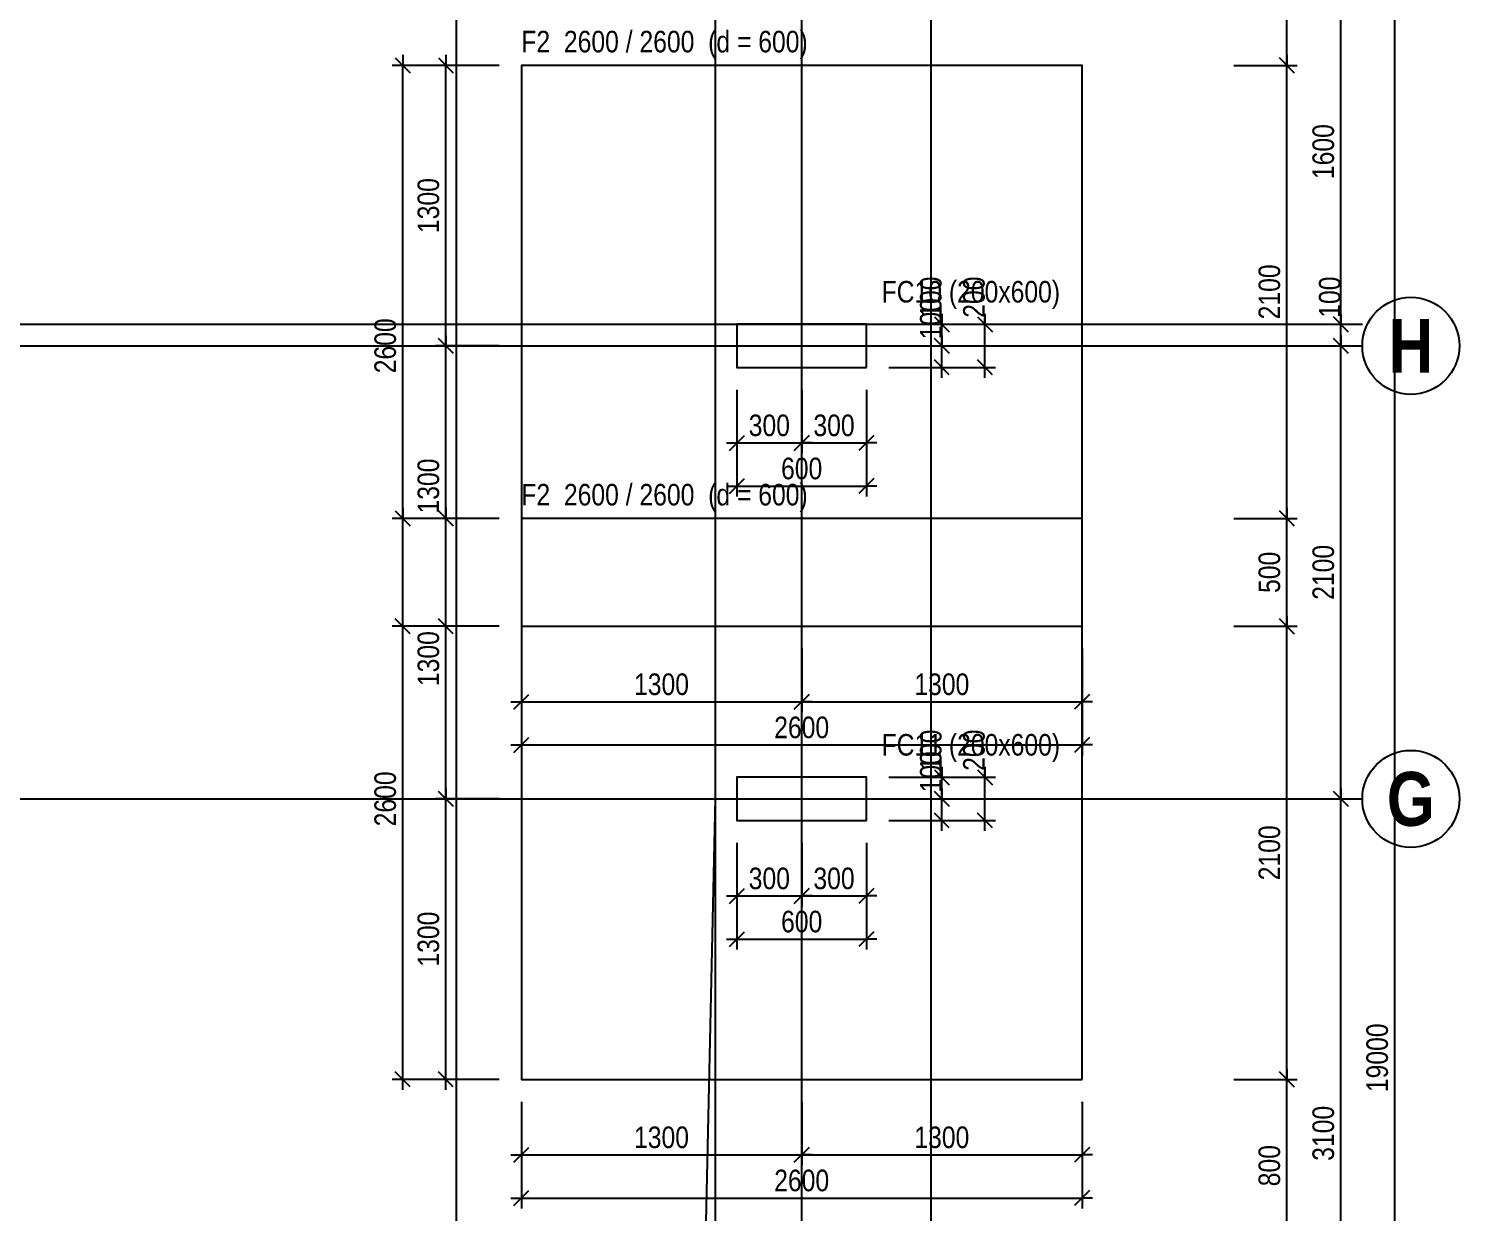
# Model space of a CAD drawing. Extents: x 0 to 206258, y -403073 to 0.
# Drawn here: x 26699 to 33334, y -25409 to -19922 of the extents above; entities that cross this region are included whole.
import ezdxf
from ezdxf.enums import TextEntityAlignment as Align
from ezdxf.lldxf.tags import DXFTag

# ---------------------------------------------------------------- set-up
doc = ezdxf.new("R2010")
doc.units = 0
doc.header["$LTSCALE"] = 1000
for name, color, linetype in [('Axis Circle(Dir 1)', 150, 'Continuous'), ('Axis Label(Dir 1)', 7, 'Continuous'), ('Axis Line(Dir 1)', 8, 'CENTER2'), ('Axis Line(Dir 2)', 150, 'CENTER2'), ('Column Line', 7, 'Continuous'), ('Dimension Line', 5, 'Continuous'), ('Footing Line', 6, 'Continuous')]:
    doc.layers.add(name, color=color, linetype=linetype)
for name, color, linetype, true_color in [('Column Label', 159, 'Continuous', 0x35424f), ('Footing Label', 94, 'Continuous', 0x008100), ('Ghost Axis Line', 254, 'Continuous', 0xbebebe)]:
    doc.layers.add(name, color=color, linetype=linetype, true_color=true_color)
doc.styles.add('Axis Label(Dir 1)', font='ARIALNB.TTF', dxfattribs={"height": 250})
doc.styles.add('Column Label', font='ARIALN.TTF', dxfattribs={"height": 100})
doc.styles.add('Dimension Text', font='ARIALN.TTF', dxfattribs={"height": 100})
doc.styles.add('Footing Label', font='ARIALN.TTF', dxfattribs={"height": 100})
tags = doc.linetypes.add('CENTER2', pattern=[1.125, 0.75, -0.125, 0.125, -0.125]).pattern_tags.tags
tags[10:11] = [DXFTag(74, 4), DXFTag(75, 0), DXFTag(340, '0'), DXFTag(46, 0.0), DXFTag(50, 0.0), DXFTag(44, 0.0), DXFTag(45, 0.0)]
tags[8:9] = [DXFTag(74, 4), DXFTag(75, 0), DXFTag(340, '0'), DXFTag(46, 0.0), DXFTag(50, 0.0), DXFTag(44, 0.0), DXFTag(45, 0.0)]
tags[6:7] = [DXFTag(74, 4), DXFTag(75, 0), DXFTag(340, '0'), DXFTag(46, 0.0), DXFTag(50, 0.0), DXFTag(44, 0.0), DXFTag(45, 0.0)]
tags[4:5] = [DXFTag(74, 4), DXFTag(75, 0), DXFTag(340, '0'), DXFTag(46, 0.0), DXFTag(50, 0.0), DXFTag(44, 0.0), DXFTag(45, 0.0)]
doc.dimstyles.get("Standard").update_dxf_attribs({"dimtxt": 100, "dimasz": 30, "dimexe": 48.3, "dimexo": 103.5, "dimgap": 30, "dimtad": 1, "dimtoh": 1, "dimdec": 1, "dimdsep": 46, "dimtxsty": 'Dimension Text', "dimblk": 'PCDIM_TICK', "dimcen": 0.09, "dimclrd": 5, "dimclre": 5, "dimclrt": 5, "dimadec": 1, "dimazin": 0, "dimtp": 1, "dimtm": 1, "dimtfac": 1, "dimtdec": 4, "dimtofl": 0, "dimtmove": 0, "dimatfit": 3, "dimfxl": 1, "dimtolj": 1, "dimtzin": 0, "dimarcsym": 0})

# ---------------------------------------------------------------- blocks, each defined once
blk = doc.blocks.new('PCDIM_TICK')
at = {"layer": 'Dimension Line', "color": 0, "transparency": 33554687}
for p, q in [((1.15, 1.15), (-1.15, -1.15)), ((1.61, 0), (0, 0))]:
    blk.add_line(p, q, dxfattribs=at)
blk = doc.blocks.new('*U44')
at = {"layer": 'Dimension Line', "color": 5, "true_color": 0x0000ff, "transparency": 16777216}
for p, q in [((29984.3, -21595.7), (29984.3, -21890.5)), ((30284.3, -21595.7), (30284.3, -21890.5)), ((29984.3, -21842.2), (30284.3, -21842.2))]:
    blk.add_line(p, q, dxfattribs=at)
at = {"layer": 'Dimension Line', "color": 5, "true_color": 0x0000ff, "transparency": 16777216, "xscale": 30, "yscale": 30, "rotation": 180.0000000000004}
blk.add_blockref('PCDIM_TICK', (29984.3, -21842.2), dxfattribs=at)
at = {"layer": 'Dimension Line', "color": 5, "true_color": 0x0000ff, "transparency": 16777216, "xscale": 30, "yscale": 30}
blk.add_blockref('PCDIM_TICK', (30284.3, -21842.2), dxfattribs=at)
at = {"layer": 'Dimension Line', "color": 5, "true_color": 0x0000ff, "transparency": 16777216, "insert": (30134.3, -21812.2), "char_height": 100, "width": 181.501, "attachment_point": 8, "style": 'Dimension Text'}
blk.add_mtext('300', dxfattribs=at)
blk = doc.blocks.new('*U45')
at = {"layer": 'Dimension Line', "color": 5, "true_color": 0x0000ff, "transparency": 16777216}
for p, q in [((30284.3, -21595.7), (30284.3, -21890.5)), ((30584.3, -21595.7), (30584.3, -21890.5)), ((30284.3, -21842.2), (30584.3, -21842.2))]:
    blk.add_line(p, q, dxfattribs=at)
at = {"layer": 'Dimension Line', "color": 5, "true_color": 0x0000ff, "transparency": 16777216, "xscale": 30, "yscale": 30, "rotation": 180.0000000000004}
blk.add_blockref('PCDIM_TICK', (30284.3, -21842.2), dxfattribs=at)
at = {"layer": 'Dimension Line', "color": 5, "true_color": 0x0000ff, "transparency": 16777216, "xscale": 30, "yscale": 30}
blk.add_blockref('PCDIM_TICK', (30584.3, -21842.2), dxfattribs=at)
at = {"layer": 'Dimension Line', "color": 5, "true_color": 0x0000ff, "transparency": 16777216, "insert": (30434.3, -21812.2), "char_height": 100, "width": 181.501, "attachment_point": 8, "style": 'Dimension Text'}
blk.add_mtext('300', dxfattribs=at)
blk = doc.blocks.new('*U46')
at = {"layer": 'Dimension Line', "color": 5, "true_color": 0x0000ff, "transparency": 16777216}
for p, q in [((29984.3, -21595.7), (29984.3, -22090.5)), ((30584.3, -21595.7), (30584.3, -22090.5)), ((29984.3, -22042.2), (30584.3, -22042.2))]:
    blk.add_line(p, q, dxfattribs=at)
at = {"layer": 'Dimension Line', "color": 5, "true_color": 0x0000ff, "transparency": 16777216, "xscale": 30, "yscale": 30, "rotation": 180.0000000000004}
blk.add_blockref('PCDIM_TICK', (29984.3, -22042.2), dxfattribs=at)
at = {"layer": 'Dimension Line', "color": 5, "true_color": 0x0000ff, "transparency": 16777216, "xscale": 30, "yscale": 30}
blk.add_blockref('PCDIM_TICK', (30584.3, -22042.2), dxfattribs=at)
at = {"layer": 'Dimension Line', "color": 5, "true_color": 0x0000ff, "transparency": 16777216, "insert": (30284.3, -22012.2), "char_height": 100, "width": 181.97, "attachment_point": 8, "style": 'Dimension Text'}
blk.add_mtext('600', dxfattribs=at)
blk = doc.blocks.new('*U47')
at = {"layer": 'Dimension Line', "color": 5, "true_color": 0x0000ff, "transparency": 16777216}
for p, q in [((30934.3, -21392.2), (30934.3, -21362.2)), ((30687.8, -21392.2), (30982.6, -21392.2)), ((30934.3, -21492.2), (30934.3, -21392.2)), ((30687.8, -21492.2), (30982.6, -21492.2))]:
    blk.add_line(p, q, dxfattribs=at)
at = {"layer": 'Dimension Line', "color": 5, "true_color": 0x0000ff, "transparency": 16777216, "xscale": 30, "yscale": 30}
for p, rotation in [((30934.3, -21392.2), 89.99999999999447), ((30934.3, -21492.2), 269.9999999999834)]:
    blk.add_blockref('PCDIM_TICK', p, dxfattribs=dict(at, rotation=rotation))
at = {"layer": 'Dimension Line', "color": 5, "true_color": 0x0000ff, "transparency": 16777216, "insert": (30934.3, -21362.2), "char_height": 100, "width": 173.928, "attachment_point": 7, "rotation": 90, "style": 'Dimension Text'}
blk.add_mtext('100', dxfattribs=at)
blk = doc.blocks.new('*U48')
at = {"layer": 'Dimension Line', "color": 5, "true_color": 0x0000ff, "transparency": 16777216}
for p, q in [((30687.8, -21292.2), (30982.6, -21292.2)), ((30934.3, -21292.2), (30934.3, -21262.2)), ((30934.3, -21392.2), (30934.3, -21292.2)), ((30687.8, -21392.2), (30982.6, -21392.2))]:
    blk.add_line(p, q, dxfattribs=at)
at = {"layer": 'Dimension Line', "color": 5, "true_color": 0x0000ff, "transparency": 16777216, "xscale": 30, "yscale": 30}
for p, rotation in [((30934.3, -21292.2), 89.99999999999447), ((30934.3, -21392.2), 269.9999999999834)]:
    blk.add_blockref('PCDIM_TICK', p, dxfattribs=dict(at, rotation=rotation))
at = {"layer": 'Dimension Line', "color": 5, "true_color": 0x0000ff, "transparency": 16777216, "insert": (30934.3, -21262.2), "char_height": 100, "width": 173.928, "attachment_point": 7, "rotation": 90, "style": 'Dimension Text'}
blk.add_mtext('100', dxfattribs=at)
blk = doc.blocks.new('*U49')
at = {"layer": 'Dimension Line', "color": 5, "true_color": 0x0000ff, "transparency": 16777216}
for p, q in [((30687.8, -21292.2), (31182.6, -21292.2)), ((31134.3, -21292.2), (31134.3, -21262.2)), ((31134.3, -21492.2), (31134.3, -21292.2)), ((30687.8, -21492.2), (31182.6, -21492.2))]:
    blk.add_line(p, q, dxfattribs=at)
at = {"layer": 'Dimension Line', "color": 5, "true_color": 0x0000ff, "transparency": 16777216, "xscale": 30, "yscale": 30}
for p, rotation in [((31134.3, -21292.2), 89.99999999999447), ((31134.3, -21492.2), 269.9999999999834)]:
    blk.add_blockref('PCDIM_TICK', p, dxfattribs=dict(at, rotation=rotation))
at = {"layer": 'Dimension Line', "color": 5, "true_color": 0x0000ff, "transparency": 16777216, "insert": (31134.3, -21262.2), "char_height": 100, "width": 182.775, "attachment_point": 7, "rotation": 90, "style": 'Dimension Text'}
blk.add_mtext('200', dxfattribs=at)
blk = doc.blocks.new('*U50')
at = {"layer": 'Dimension Line', "color": 5, "true_color": 0x0000ff, "transparency": 16777216}
for p, q in [((29984.3, -23695.7), (29984.3, -23990.5)), ((30284.3, -23695.7), (30284.3, -23990.5)), ((29984.3, -23942.2), (30284.3, -23942.2))]:
    blk.add_line(p, q, dxfattribs=at)
at = {"layer": 'Dimension Line', "color": 5, "true_color": 0x0000ff, "transparency": 16777216, "xscale": 30, "yscale": 30, "rotation": 180.0000000000004}
blk.add_blockref('PCDIM_TICK', (29984.3, -23942.2), dxfattribs=at)
at = {"layer": 'Dimension Line', "color": 5, "true_color": 0x0000ff, "transparency": 16777216, "xscale": 30, "yscale": 30}
blk.add_blockref('PCDIM_TICK', (30284.3, -23942.2), dxfattribs=at)
at = {"layer": 'Dimension Line', "color": 5, "true_color": 0x0000ff, "transparency": 16777216, "insert": (30134.3, -23912.2), "char_height": 100, "width": 181.501, "attachment_point": 8, "style": 'Dimension Text'}
blk.add_mtext('300', dxfattribs=at)
blk = doc.blocks.new('*U51')
at = {"layer": 'Dimension Line', "color": 5, "true_color": 0x0000ff, "transparency": 16777216}
for p, q in [((30284.3, -23695.7), (30284.3, -23990.5)), ((30584.3, -23695.7), (30584.3, -23990.5)), ((30284.3, -23942.2), (30584.3, -23942.2))]:
    blk.add_line(p, q, dxfattribs=at)
at = {"layer": 'Dimension Line', "color": 5, "true_color": 0x0000ff, "transparency": 16777216, "xscale": 30, "yscale": 30, "rotation": 180.0000000000004}
blk.add_blockref('PCDIM_TICK', (30284.3, -23942.2), dxfattribs=at)
at = {"layer": 'Dimension Line', "color": 5, "true_color": 0x0000ff, "transparency": 16777216, "xscale": 30, "yscale": 30}
blk.add_blockref('PCDIM_TICK', (30584.3, -23942.2), dxfattribs=at)
at = {"layer": 'Dimension Line', "color": 5, "true_color": 0x0000ff, "transparency": 16777216, "insert": (30434.3, -23912.2), "char_height": 100, "width": 181.501, "attachment_point": 8, "style": 'Dimension Text'}
blk.add_mtext('300', dxfattribs=at)
blk = doc.blocks.new('*U52')
at = {"layer": 'Dimension Line', "color": 5, "true_color": 0x0000ff, "transparency": 16777216}
for p, q in [((29984.3, -23695.7), (29984.3, -24190.5)), ((30584.3, -23695.7), (30584.3, -24190.5)), ((29984.3, -24142.2), (30584.3, -24142.2))]:
    blk.add_line(p, q, dxfattribs=at)
at = {"layer": 'Dimension Line', "color": 5, "true_color": 0x0000ff, "transparency": 16777216, "xscale": 30, "yscale": 30, "rotation": 180.0000000000004}
blk.add_blockref('PCDIM_TICK', (29984.3, -24142.2), dxfattribs=at)
at = {"layer": 'Dimension Line', "color": 5, "true_color": 0x0000ff, "transparency": 16777216, "xscale": 30, "yscale": 30}
blk.add_blockref('PCDIM_TICK', (30584.3, -24142.2), dxfattribs=at)
at = {"layer": 'Dimension Line', "color": 5, "true_color": 0x0000ff, "transparency": 16777216, "insert": (30284.3, -24112.2), "char_height": 100, "width": 181.97, "attachment_point": 8, "style": 'Dimension Text'}
blk.add_mtext('600', dxfattribs=at)
blk = doc.blocks.new('*U53')
at = {"layer": 'Dimension Line', "color": 5, "true_color": 0x0000ff, "transparency": 16777216}
for p, q in [((30934.3, -23492.2), (30934.3, -23462.2)), ((30687.8, -23492.2), (30982.6, -23492.2)), ((30934.3, -23592.2), (30934.3, -23492.2)), ((30687.8, -23592.2), (30982.6, -23592.2))]:
    blk.add_line(p, q, dxfattribs=at)
at = {"layer": 'Dimension Line', "color": 5, "true_color": 0x0000ff, "transparency": 16777216, "xscale": 30, "yscale": 30}
for p, rotation in [((30934.3, -23492.2), 89.99999999999447), ((30934.3, -23592.2), 269.9999999999834)]:
    blk.add_blockref('PCDIM_TICK', p, dxfattribs=dict(at, rotation=rotation))
at = {"layer": 'Dimension Line', "color": 5, "true_color": 0x0000ff, "transparency": 16777216, "insert": (30934.3, -23462.2), "char_height": 100, "width": 173.928, "attachment_point": 7, "rotation": 90, "style": 'Dimension Text'}
blk.add_mtext('100', dxfattribs=at)
blk = doc.blocks.new('*U54')
at = {"layer": 'Dimension Line', "color": 5, "true_color": 0x0000ff, "transparency": 16777216}
for p, q in [((30687.8, -23392.2), (30982.6, -23392.2)), ((30934.3, -23392.2), (30934.3, -23362.2)), ((30934.3, -23492.2), (30934.3, -23392.2)), ((30687.8, -23492.2), (30982.6, -23492.2))]:
    blk.add_line(p, q, dxfattribs=at)
at = {"layer": 'Dimension Line', "color": 5, "true_color": 0x0000ff, "transparency": 16777216, "xscale": 30, "yscale": 30}
for p, rotation in [((30934.3, -23392.2), 89.99999999999447), ((30934.3, -23492.2), 269.9999999999834)]:
    blk.add_blockref('PCDIM_TICK', p, dxfattribs=dict(at, rotation=rotation))
at = {"layer": 'Dimension Line', "color": 5, "true_color": 0x0000ff, "transparency": 16777216, "insert": (30934.3, -23362.2), "char_height": 100, "width": 173.928, "attachment_point": 7, "rotation": 90, "style": 'Dimension Text'}
blk.add_mtext('100', dxfattribs=at)
blk = doc.blocks.new('*U55')
at = {"layer": 'Dimension Line', "color": 5, "true_color": 0x0000ff, "transparency": 16777216}
for p, q in [((30687.8, -23392.2), (31182.6, -23392.2)), ((31134.3, -23392.2), (31134.3, -23362.2)), ((31134.3, -23592.2), (31134.3, -23392.2)), ((30687.8, -23592.2), (31182.6, -23592.2))]:
    blk.add_line(p, q, dxfattribs=at)
at = {"layer": 'Dimension Line', "color": 5, "true_color": 0x0000ff, "transparency": 16777216, "xscale": 30, "yscale": 30}
for p, rotation in [((31134.3, -23392.2), 89.99999999999447), ((31134.3, -23592.2), 269.9999999999834)]:
    blk.add_blockref('PCDIM_TICK', p, dxfattribs=dict(at, rotation=rotation))
at = {"layer": 'Dimension Line', "color": 5, "true_color": 0x0000ff, "transparency": 16777216, "insert": (31134.3, -23362.2), "char_height": 100, "width": 182.775, "attachment_point": 7, "rotation": 90, "style": 'Dimension Text'}
blk.add_mtext('200', dxfattribs=at)
blk = doc.blocks.new('*U182')
at = {"layer": 'Dimension Line', "color": 5, "true_color": 0x0000ff, "transparency": 16777216}
for p, q in [((28984.3, -24895.7), (28984.3, -25190.5)), ((30284.3, -24895.7), (30284.3, -25190.5)), ((28984.3, -25142.2), (30284.3, -25142.2))]:
    blk.add_line(p, q, dxfattribs=at)
at = {"layer": 'Dimension Line', "color": 5, "true_color": 0x0000ff, "transparency": 16777216, "xscale": 30, "yscale": 30, "rotation": 180.0000000000004}
blk.add_blockref('PCDIM_TICK', (28984.3, -25142.2), dxfattribs=at)
at = {"layer": 'Dimension Line', "color": 5, "true_color": 0x0000ff, "transparency": 16777216, "xscale": 30, "yscale": 30}
blk.add_blockref('PCDIM_TICK', (30284.3, -25142.2), dxfattribs=at)
at = {"layer": 'Dimension Line', "color": 5, "true_color": 0x0000ff, "transparency": 16777216, "insert": (29634.3, -25112.2), "char_height": 100, "width": 238.405, "attachment_point": 8, "style": 'Dimension Text'}
blk.add_mtext('1300', dxfattribs=at)
blk = doc.blocks.new('*U183')
at = {"layer": 'Dimension Line', "color": 5, "true_color": 0x0000ff, "transparency": 16777216}
for p, q in [((30284.3, -24895.7), (30284.3, -25190.5)), ((31584.3, -24895.7), (31584.3, -25190.5)), ((30284.3, -25142.2), (31584.3, -25142.2))]:
    blk.add_line(p, q, dxfattribs=at)
at = {"layer": 'Dimension Line', "color": 5, "true_color": 0x0000ff, "transparency": 16777216, "xscale": 30, "yscale": 30, "rotation": 180.0000000000004}
blk.add_blockref('PCDIM_TICK', (30284.3, -25142.2), dxfattribs=at)
at = {"layer": 'Dimension Line', "color": 5, "true_color": 0x0000ff, "transparency": 16777216, "xscale": 30, "yscale": 30}
blk.add_blockref('PCDIM_TICK', (31584.3, -25142.2), dxfattribs=at)
at = {"layer": 'Dimension Line', "color": 5, "true_color": 0x0000ff, "transparency": 16777216, "insert": (30934.3, -25112.2), "char_height": 100, "width": 238.405, "attachment_point": 8, "style": 'Dimension Text'}
blk.add_mtext('1300', dxfattribs=at)
blk = doc.blocks.new('*U184')
at = {"layer": 'Dimension Line', "color": 5, "true_color": 0x0000ff, "transparency": 16777216}
for p, q in [((28984.3, -24895.7), (28984.3, -25390.5)), ((31584.3, -24895.7), (31584.3, -25390.5)), ((28984.3, -25342.2), (31584.3, -25342.2))]:
    blk.add_line(p, q, dxfattribs=at)
at = {"layer": 'Dimension Line', "color": 5, "true_color": 0x0000ff, "transparency": 16777216, "xscale": 30, "yscale": 30, "rotation": 180.0000000000004}
blk.add_blockref('PCDIM_TICK', (28984.3, -25342.2), dxfattribs=at)
at = {"layer": 'Dimension Line', "color": 5, "true_color": 0x0000ff, "transparency": 16777216, "xscale": 30, "yscale": 30}
blk.add_blockref('PCDIM_TICK', (31584.3, -25342.2), dxfattribs=at)
at = {"layer": 'Dimension Line', "color": 5, "true_color": 0x0000ff, "transparency": 16777216, "insert": (30284.3, -25312.2), "char_height": 100, "width": 247.252, "attachment_point": 8, "style": 'Dimension Text'}
blk.add_mtext('2600', dxfattribs=at)
blk = doc.blocks.new('*U185')
at = {"layer": 'Dimension Line', "color": 5, "true_color": 0x0000ff, "transparency": 16777216}
for p, q in [((28880.8, -23492.2), (28586, -23492.2)), ((28634.3, -24792.2), (28634.3, -23492.2)), ((28880.8, -24792.2), (28586, -24792.2))]:
    blk.add_line(p, q, dxfattribs=at)
at = {"layer": 'Dimension Line', "color": 5, "true_color": 0x0000ff, "transparency": 16777216, "xscale": 30, "yscale": 30}
for p, rotation in [((28634.3, -23492.2), 89.99999999999447), ((28634.3, -24792.2), 269.9999999999834)]:
    blk.add_blockref('PCDIM_TICK', p, dxfattribs=dict(at, rotation=rotation))
at = {"layer": 'Dimension Line', "color": 5, "true_color": 0x0000ff, "transparency": 16777216, "insert": (28604.3, -24142.2), "char_height": 100, "width": 238.405, "attachment_point": 8, "rotation": 90, "style": 'Dimension Text'}
blk.add_mtext('1300', dxfattribs=at)
blk = doc.blocks.new('*U186')
at = {"layer": 'Dimension Line', "color": 5, "true_color": 0x0000ff, "transparency": 16777216}
for p, q in [((28880.8, -22192.2), (28586, -22192.2)), ((28634.3, -23492.2), (28634.3, -22192.2)), ((28880.8, -23492.2), (28586, -23492.2))]:
    blk.add_line(p, q, dxfattribs=at)
at = {"layer": 'Dimension Line', "color": 5, "true_color": 0x0000ff, "transparency": 16777216, "xscale": 30, "yscale": 30}
for p, rotation in [((28634.3, -22192.2), 89.99999999999447), ((28634.3, -23492.2), 269.9999999999834)]:
    blk.add_blockref('PCDIM_TICK', p, dxfattribs=dict(at, rotation=rotation))
at = {"layer": 'Dimension Line', "color": 5, "true_color": 0x0000ff, "transparency": 16777216, "insert": (28604.3, -22842.2), "char_height": 100, "width": 238.405, "attachment_point": 8, "rotation": 90, "style": 'Dimension Text'}
blk.add_mtext('1300', dxfattribs=at)
blk = doc.blocks.new('*U187')
at = {"layer": 'Dimension Line', "color": 5, "true_color": 0x0000ff, "transparency": 16777216}
for p, q in [((28880.8, -22192.2), (28386, -22192.2)), ((28434.3, -24792.2), (28434.3, -22192.2)), ((28880.8, -24792.2), (28386, -24792.2))]:
    blk.add_line(p, q, dxfattribs=at)
at = {"layer": 'Dimension Line', "color": 5, "true_color": 0x0000ff, "transparency": 16777216, "xscale": 30, "yscale": 30}
for p, rotation in [((28434.3, -22192.2), 89.99999999999447), ((28434.3, -24792.2), 269.9999999999834)]:
    blk.add_blockref('PCDIM_TICK', p, dxfattribs=dict(at, rotation=rotation))
at = {"layer": 'Dimension Line', "color": 5, "true_color": 0x0000ff, "transparency": 16777216, "insert": (28404.3, -23492.2), "char_height": 100, "width": 247.252, "attachment_point": 8, "rotation": 90, "style": 'Dimension Text'}
blk.add_mtext('2600', dxfattribs=at)
blk = doc.blocks.new('*U200')
at = {"layer": 'Dimension Line', "color": 5, "true_color": 0x0000ff, "transparency": 16777216}
for p, q in [((28984.3, -22795.7), (28984.3, -23090.5)), ((30284.3, -22795.7), (30284.3, -23090.5)), ((28984.3, -23042.2), (30284.3, -23042.2))]:
    blk.add_line(p, q, dxfattribs=at)
at = {"layer": 'Dimension Line', "color": 5, "true_color": 0x0000ff, "transparency": 16777216, "xscale": 30, "yscale": 30, "rotation": 180.0000000000004}
blk.add_blockref('PCDIM_TICK', (28984.3, -23042.2), dxfattribs=at)
at = {"layer": 'Dimension Line', "color": 5, "true_color": 0x0000ff, "transparency": 16777216, "xscale": 30, "yscale": 30}
blk.add_blockref('PCDIM_TICK', (30284.3, -23042.2), dxfattribs=at)
at = {"layer": 'Dimension Line', "color": 5, "true_color": 0x0000ff, "transparency": 16777216, "insert": (29634.3, -23012.2), "char_height": 100, "width": 238.405, "attachment_point": 8, "style": 'Dimension Text'}
blk.add_mtext('1300', dxfattribs=at)
blk = doc.blocks.new('*U201')
at = {"layer": 'Dimension Line', "color": 5, "true_color": 0x0000ff, "transparency": 16777216}
for p, q in [((30284.3, -22795.7), (30284.3, -23090.5)), ((31584.3, -22795.7), (31584.3, -23090.5)), ((30284.3, -23042.2), (31584.3, -23042.2))]:
    blk.add_line(p, q, dxfattribs=at)
at = {"layer": 'Dimension Line', "color": 5, "true_color": 0x0000ff, "transparency": 16777216, "xscale": 30, "yscale": 30, "rotation": 180.0000000000004}
blk.add_blockref('PCDIM_TICK', (30284.3, -23042.2), dxfattribs=at)
at = {"layer": 'Dimension Line', "color": 5, "true_color": 0x0000ff, "transparency": 16777216, "xscale": 30, "yscale": 30}
blk.add_blockref('PCDIM_TICK', (31584.3, -23042.2), dxfattribs=at)
at = {"layer": 'Dimension Line', "color": 5, "true_color": 0x0000ff, "transparency": 16777216, "insert": (30934.3, -23012.2), "char_height": 100, "width": 238.405, "attachment_point": 8, "style": 'Dimension Text'}
blk.add_mtext('1300', dxfattribs=at)
blk = doc.blocks.new('*U202')
at = {"layer": 'Dimension Line', "color": 5, "true_color": 0x0000ff, "transparency": 16777216}
for p, q in [((28984.3, -22795.7), (28984.3, -23290.5)), ((31584.3, -22795.7), (31584.3, -23290.5)), ((28984.3, -23242.2), (31584.3, -23242.2))]:
    blk.add_line(p, q, dxfattribs=at)
at = {"layer": 'Dimension Line', "color": 5, "true_color": 0x0000ff, "transparency": 16777216, "xscale": 30, "yscale": 30, "rotation": 180.0000000000004}
blk.add_blockref('PCDIM_TICK', (28984.3, -23242.2), dxfattribs=at)
at = {"layer": 'Dimension Line', "color": 5, "true_color": 0x0000ff, "transparency": 16777216, "xscale": 30, "yscale": 30}
blk.add_blockref('PCDIM_TICK', (31584.3, -23242.2), dxfattribs=at)
at = {"layer": 'Dimension Line', "color": 5, "true_color": 0x0000ff, "transparency": 16777216, "insert": (30284.3, -23212.2), "char_height": 100, "width": 247.252, "attachment_point": 8, "style": 'Dimension Text'}
blk.add_mtext('2600', dxfattribs=at)
blk = doc.blocks.new('*U203')
at = {"layer": 'Dimension Line', "color": 5, "true_color": 0x0000ff, "transparency": 16777216}
for p, q in [((28880.8, -21392.2), (28586, -21392.2)), ((28634.3, -22692.2), (28634.3, -21392.2)), ((28880.8, -22692.2), (28586, -22692.2))]:
    blk.add_line(p, q, dxfattribs=at)
at = {"layer": 'Dimension Line', "color": 5, "true_color": 0x0000ff, "transparency": 16777216, "xscale": 30, "yscale": 30}
for p, rotation in [((28634.3, -21392.2), 89.99999999999447), ((28634.3, -22692.2), 269.9999999999834)]:
    blk.add_blockref('PCDIM_TICK', p, dxfattribs=dict(at, rotation=rotation))
at = {"layer": 'Dimension Line', "color": 5, "true_color": 0x0000ff, "transparency": 16777216, "insert": (28604.3, -22042.2), "char_height": 100, "width": 238.405, "attachment_point": 8, "rotation": 90, "style": 'Dimension Text'}
blk.add_mtext('1300', dxfattribs=at)
blk = doc.blocks.new('*U204')
at = {"layer": 'Dimension Line', "color": 5, "true_color": 0x0000ff, "transparency": 16777216}
for p, q in [((28880.8, -20092.2), (28586, -20092.2)), ((28634.3, -21392.2), (28634.3, -20092.2)), ((28880.8, -21392.2), (28586, -21392.2))]:
    blk.add_line(p, q, dxfattribs=at)
at = {"layer": 'Dimension Line', "color": 5, "true_color": 0x0000ff, "transparency": 16777216, "xscale": 30, "yscale": 30}
for p, rotation in [((28634.3, -20092.2), 89.99999999999447), ((28634.3, -21392.2), 269.9999999999834)]:
    blk.add_blockref('PCDIM_TICK', p, dxfattribs=dict(at, rotation=rotation))
at = {"layer": 'Dimension Line', "color": 5, "true_color": 0x0000ff, "transparency": 16777216, "insert": (28604.3, -20742.2), "char_height": 100, "width": 238.405, "attachment_point": 8, "rotation": 90, "style": 'Dimension Text'}
blk.add_mtext('1300', dxfattribs=at)
blk = doc.blocks.new('*U205')
at = {"layer": 'Dimension Line', "color": 5, "true_color": 0x0000ff, "transparency": 16777216}
for p, q in [((28880.8, -20092.2), (28386, -20092.2)), ((28434.3, -22692.2), (28434.3, -20092.2)), ((28880.8, -22692.2), (28386, -22692.2))]:
    blk.add_line(p, q, dxfattribs=at)
at = {"layer": 'Dimension Line', "color": 5, "true_color": 0x0000ff, "transparency": 16777216, "xscale": 30, "yscale": 30}
for p, rotation in [((28434.3, -20092.2), 89.99999999999447), ((28434.3, -22692.2), 269.9999999999834)]:
    blk.add_blockref('PCDIM_TICK', p, dxfattribs=dict(at, rotation=rotation))
at = {"layer": 'Dimension Line', "color": 5, "true_color": 0x0000ff, "transparency": 16777216, "insert": (28404.3, -21392.2), "char_height": 100, "width": 247.252, "attachment_point": 8, "rotation": 90, "style": 'Dimension Text'}
blk.add_mtext('2600', dxfattribs=at)
blk = doc.blocks.new('*U321')
at = {"layer": 'Dimension Line', "color": 5, "true_color": 0x0000ff, "transparency": 16777216}
for p, q in [((32287.8, -24792.2), (32582.6, -24792.2)), ((32534.3, -25592.2), (32534.3, -24792.2)), ((32287.8, -25592.2), (32582.6, -25592.2))]:
    blk.add_line(p, q, dxfattribs=at)
at = {"layer": 'Dimension Line', "color": 5, "true_color": 0x0000ff, "transparency": 16777216, "xscale": 30, "yscale": 30}
for p, rotation in [((32534.3, -24792.2), 89.99999999999447), ((32534.3, -25592.2), 269.9999999999834)]:
    blk.add_blockref('PCDIM_TICK', p, dxfattribs=dict(at, rotation=rotation))
at = {"layer": 'Dimension Line', "color": 5, "true_color": 0x0000ff, "transparency": 16777216, "insert": (32504.3, -25192.2), "char_height": 100, "width": 181.501, "attachment_point": 8, "rotation": 90, "style": 'Dimension Text'}
blk.add_mtext('800', dxfattribs=at)
blk = doc.blocks.new('*U322')
at = {"layer": 'Dimension Line', "color": 5, "true_color": 0x0000ff, "transparency": 16777216}
for p, q in [((32287.8, -22692.2), (32582.6, -22692.2)), ((32534.3, -24792.2), (32534.3, -22692.2)), ((32287.8, -24792.2), (32582.6, -24792.2))]:
    blk.add_line(p, q, dxfattribs=at)
at = {"layer": 'Dimension Line', "color": 5, "true_color": 0x0000ff, "transparency": 16777216, "xscale": 30, "yscale": 30}
for p, rotation in [((32534.3, -22692.2), 89.99999999999447), ((32534.3, -24792.2), 269.9999999999834)]:
    blk.add_blockref('PCDIM_TICK', p, dxfattribs=dict(at, rotation=rotation))
at = {"layer": 'Dimension Line', "color": 5, "true_color": 0x0000ff, "transparency": 16777216, "insert": (32504.3, -23742.2), "char_height": 100, "width": 247.252, "attachment_point": 8, "rotation": 90, "style": 'Dimension Text'}
blk.add_mtext('2100', dxfattribs=at)
blk = doc.blocks.new('*U323')
at = {"layer": 'Dimension Line', "color": 5, "true_color": 0x0000ff, "transparency": 16777216}
for p, q in [((32287.8, -22192.2), (32582.6, -22192.2)), ((32534.3, -22692.2), (32534.3, -22192.2)), ((32287.8, -22692.2), (32582.6, -22692.2))]:
    blk.add_line(p, q, dxfattribs=at)
at = {"layer": 'Dimension Line', "color": 5, "true_color": 0x0000ff, "transparency": 16777216, "xscale": 30, "yscale": 30}
for p, rotation in [((32534.3, -22192.2), 89.99999999999447), ((32534.3, -22692.2), 269.9999999999834)]:
    blk.add_blockref('PCDIM_TICK', p, dxfattribs=dict(at, rotation=rotation))
at = {"layer": 'Dimension Line', "color": 5, "true_color": 0x0000ff, "transparency": 16777216, "insert": (32504.3, -22442.2), "char_height": 100, "width": 181.501, "attachment_point": 8, "rotation": 90, "style": 'Dimension Text'}
blk.add_mtext('500', dxfattribs=at)
blk = doc.blocks.new('*U324')
at = {"layer": 'Dimension Line', "color": 5, "true_color": 0x0000ff, "transparency": 16777216}
for p, q in [((32287.8, -20092.2), (32582.6, -20092.2)), ((32534.3, -22192.2), (32534.3, -20092.2)), ((32287.8, -22192.2), (32582.6, -22192.2))]:
    blk.add_line(p, q, dxfattribs=at)
at = {"layer": 'Dimension Line', "color": 5, "true_color": 0x0000ff, "transparency": 16777216, "xscale": 30, "yscale": 30}
for p, rotation in [((32534.3, -20092.2), 89.99999999999447), ((32534.3, -22192.2), 269.9999999999834)]:
    blk.add_blockref('PCDIM_TICK', p, dxfattribs=dict(at, rotation=rotation))
at = {"layer": 'Dimension Line', "color": 5, "true_color": 0x0000ff, "transparency": 16777216, "insert": (32504.3, -21142.2), "char_height": 100, "width": 247.252, "attachment_point": 8, "rotation": 90, "style": 'Dimension Text'}
blk.add_mtext('2100', dxfattribs=at)
blk = doc.blocks.new('*U325')
at = {"layer": 'Dimension Line', "color": 5, "true_color": 0x0000ff, "transparency": 16777216}
for p, q in [((32287.8, -17392.2), (32582.6, -17392.2)), ((32534.3, -20092.2), (32534.3, -17392.2)), ((32287.8, -20092.2), (32582.6, -20092.2))]:
    blk.add_line(p, q, dxfattribs=at)
at = {"layer": 'Dimension Line', "color": 5, "true_color": 0x0000ff, "transparency": 16777216, "xscale": 30, "yscale": 30}
for p, rotation in [((32534.3, -17392.2), 89.99999999999447), ((32534.3, -20092.2), 269.9999999999834)]:
    blk.add_blockref('PCDIM_TICK', p, dxfattribs=dict(at, rotation=rotation))
at = {"layer": 'Dimension Line', "color": 5, "true_color": 0x0000ff, "transparency": 16777216, "insert": (32504.3, -18742.2), "char_height": 100, "width": 247.252, "attachment_point": 8, "rotation": 90, "style": 'Dimension Text'}
blk.add_mtext('2700', dxfattribs=at)
blk = doc.blocks.new('*U335')
at = {"layer": 'Dimension Line', "color": 5, "true_color": 0x0000ff, "transparency": 16777216}
for p, q in [((32287.8, -23492.2), (32832.6, -23492.2)), ((32784.3, -26592.2), (32784.3, -23492.2)), ((32287.8, -26592.2), (32832.6, -26592.2))]:
    blk.add_line(p, q, dxfattribs=at)
at = {"layer": 'Dimension Line', "color": 5, "true_color": 0x0000ff, "transparency": 16777216, "xscale": 30, "yscale": 30}
for p, rotation in [((32784.3, -23492.2), 89.99999999999447), ((32784.3, -26592.2), 269.9999999999834)]:
    blk.add_blockref('PCDIM_TICK', p, dxfattribs=dict(at, rotation=rotation))
at = {"layer": 'Dimension Line', "color": 5, "true_color": 0x0000ff, "transparency": 16777216, "insert": (32754.3, -25042.2), "char_height": 100, "width": 245.979, "attachment_point": 8, "rotation": 90, "style": 'Dimension Text'}
blk.add_mtext('3100', dxfattribs=at)
blk = doc.blocks.new('*U336')
at = {"layer": 'Dimension Line', "color": 5, "true_color": 0x0000ff, "transparency": 16777216}
for p, q in [((32287.8, -21392.2), (32832.6, -21392.2)), ((32784.3, -23492.2), (32784.3, -21392.2)), ((32287.8, -23492.2), (32832.6, -23492.2))]:
    blk.add_line(p, q, dxfattribs=at)
at = {"layer": 'Dimension Line', "color": 5, "true_color": 0x0000ff, "transparency": 16777216, "xscale": 30, "yscale": 30}
for p, rotation in [((32784.3, -21392.2), 89.99999999999447), ((32784.3, -23492.2), 269.9999999999834)]:
    blk.add_blockref('PCDIM_TICK', p, dxfattribs=dict(at, rotation=rotation))
at = {"layer": 'Dimension Line', "color": 5, "true_color": 0x0000ff, "transparency": 16777216, "insert": (32754.3, -22442.2), "char_height": 100, "width": 247.252, "attachment_point": 8, "rotation": 90, "style": 'Dimension Text'}
blk.add_mtext('2100', dxfattribs=at)
blk = doc.blocks.new('*U337')
at = {"layer": 'Dimension Line', "color": 5, "true_color": 0x0000ff, "transparency": 16777216}
for p, q in [((32287.8, -21292.2), (32832.6, -21292.2)), ((32784.3, -21292.2), (32784.3, -21262.2)), ((32784.3, -21392.2), (32784.3, -21292.2)), ((32287.8, -21392.2), (32832.6, -21392.2))]:
    blk.add_line(p, q, dxfattribs=at)
at = {"layer": 'Dimension Line', "color": 5, "true_color": 0x0000ff, "transparency": 16777216, "xscale": 30, "yscale": 30}
for p, rotation in [((32784.3, -21292.2), 89.99999999999447), ((32784.3, -21392.2), 269.9999999999834)]:
    blk.add_blockref('PCDIM_TICK', p, dxfattribs=dict(at, rotation=rotation))
at = {"layer": 'Dimension Line', "color": 5, "true_color": 0x0000ff, "transparency": 16777216, "insert": (32784.3, -21262.2), "char_height": 100, "width": 173.928, "attachment_point": 7, "rotation": 90, "style": 'Dimension Text'}
blk.add_mtext('100', dxfattribs=at)
blk = doc.blocks.new('*U338')
at = {"layer": 'Dimension Line', "color": 5, "true_color": 0x0000ff, "transparency": 16777216}
for p, q in [((32287.8, -19692.2), (32832.6, -19692.2)), ((32784.3, -21292.2), (32784.3, -19692.2)), ((32287.8, -21292.2), (32832.6, -21292.2))]:
    blk.add_line(p, q, dxfattribs=at)
at = {"layer": 'Dimension Line', "color": 5, "true_color": 0x0000ff, "transparency": 16777216, "xscale": 30, "yscale": 30}
for p, rotation in [((32784.3, -19692.2), 89.99999999999447), ((32784.3, -21292.2), 269.9999999999834)]:
    blk.add_blockref('PCDIM_TICK', p, dxfattribs=dict(at, rotation=rotation))
at = {"layer": 'Dimension Line', "color": 5, "true_color": 0x0000ff, "transparency": 16777216, "insert": (32754.3, -20492.2), "char_height": 100, "width": 238.405, "attachment_point": 8, "rotation": 90, "style": 'Dimension Text'}
blk.add_mtext('1600', dxfattribs=at)
blk = doc.blocks.new('*U342')
at = {"layer": 'Dimension Line', "color": 5, "true_color": 0x0000ff, "transparency": 16777216}
for p, q in [((32287.8, -15192.2), (33082.6, -15192.2)), ((33034.3, -34192.2), (33034.3, -15192.2)), ((32287.8, -34192.2), (33082.6, -34192.2))]:
    blk.add_line(p, q, dxfattribs=at)
at = {"layer": 'Dimension Line', "color": 5, "true_color": 0x0000ff, "transparency": 16777216, "xscale": 30, "yscale": 30}
for p, rotation in [((33034.3, -15192.2), 89.99999999999447), ((33034.3, -34192.2), 269.9999999999834)]:
    blk.add_blockref('PCDIM_TICK', p, dxfattribs=dict(at, rotation=rotation))
at = {"layer": 'Dimension Line', "color": 5, "true_color": 0x0000ff, "transparency": 16777216, "insert": (33004.3, -24692.2), "char_height": 100, "width": 302.882, "attachment_point": 8, "rotation": 90, "style": 'Dimension Text'}
blk.add_mtext('19000', dxfattribs=at)

msp = doc.modelspace()

# ---------------------------------------------------------------- linework, layer by layer
at = {"layer": 'Axis Circle(Dir 1)', "transparency": 33554687}
for centre in [(33109.29, -21392.207), (33109.29, -23492.207)]:
    msp.add_circle(centre, 225, dxfattribs=at)
at = {"layer": 'Axis Line(Dir 1)', "transparency": 33554687}
for points in [[(15084.29, -21392.207), (32884.29, -21392.207)], [(15084.29, -23492.207), (32884.29, -23492.207)]]:
    msp.add_lwpolyline(points, dxfattribs=at)
at = {"layer": 'Axis Line(Dir 2)', "transparency": 33554687}
for points in [[(28684.29, -38092.207), (28684.29, -14292.207)], [(29884.29, -38092.207), (29884.29, -14292.207)], [(30284.29, -38092.207), (30284.29, -14292.207)], [(30884.29, -38092.207), (30884.29, -14292.207)]]:
    msp.add_lwpolyline(points, dxfattribs=at)
at = {"layer": 'Column Line', "transparency": 33554687}
for points in [[(30584.29, -21492.207), (30584.29, -21292.207), (29984.29, -21292.207), (29984.29, -21492.207)], [(30584.29, -23592.207), (30584.29, -23392.207), (29984.29, -23392.207), (29984.29, -23592.207)]]:
    msp.add_lwpolyline(points, close=True, dxfattribs=at)
at = {"layer": 'Footing Line', "transparency": 33554687}
for points in [[(31584.29, -22692.207), (31584.29, -20092.207), (28984.29, -20092.207), (28984.29, -22692.207), (31584.29, -22692.207)], [(31584.29, -24792.207), (31584.29, -22192.207), (28984.29, -22192.207), (28984.29, -24792.207), (31584.29, -24792.207)]]:
    msp.add_lwpolyline(points, close=True, dxfattribs=at)
at = {"layer": 'Ghost Axis Line', "transparency": 33554687}
for points in [[(15084.29, -21292.207), (32884.29, -21292.207)], [(29734.29, -30292.207), (29884.29, -23492.207)]]:
    msp.add_lwpolyline(points, dxfattribs=at)

# ---------------------------------------------------------------- texts
at = {"layer": 'Axis Label(Dir 1)', "transparency": 33554687, "style": 'Axis Label(Dir 1)'}
for s, p in [('H', (33109.29, -21392.207)), ('G', (33109.29, -23492.207))]:
    msp.add_text(s, height=250, dxfattribs=at).set_placement(p, align=Align.MIDDLE_CENTER)
at = {"layer": 'Column Label', "transparency": 33554687, "style": 'Column Label'}
for s, p in [('FC10 (200x600)', (30655.001, -21221.496)), ('FC11 (200x600)', (30655.001, -23321.496))]:
    msp.add_text(s, height=100, dxfattribs=at).set_placement(p, align=Align.BOTTOM_LEFT)
at = {"layer": 'Footing Label', "transparency": 33554687, "style": 'Footing Label'}
for p in [(28984.29, -20062.207), (28984.29, -22162.207)]:
    msp.add_text('F2  2600 / 2600  (d = 600)', height=100, dxfattribs=at).set_placement(p, align=Align.BOTTOM_LEFT)

# ---------------------------------------------------------------- dimensions: what is measured, and where the dimension line sits
at = {"layer": 'Dimension Line', "transparency": 33554687}
for base, p1, p2, picture, middle in [((33034.29, -24692.207), (32184.29, -34192.207), (32184.29, -15192.207), '*U342', (33034.29, -24692.207)), ((32534.29, -18742.207), (32184.29, -20092.207), (32184.29, -17392.207), '*U325', (32534.29, -18742.207)), ((32784.29, -20492.207), (32184.29, -21292.207), (32184.29, -19692.207), '*U338', (32784.29, -20492.207)), ((32534.29, -21142.207), (32184.29, -22192.207), (32184.29, -20092.207), '*U324', (32534.29, -21142.207)), ((32784.29, -21342.207), (32184.29, -21392.207), (32184.29, -21292.207), '*U337', (32784.29, -21342.207)), ((32784.29, -22442.207), (32184.29, -23492.207), (32184.29, -21392.207), '*U336', (32784.29, -22442.207)), ((32534.29, -22442.207), (32184.29, -22692.207), (32184.29, -22192.207), '*U323', (32534.29, -22442.207)), ((32534.29, -23742.207), (32184.29, -24792.207), (32184.29, -22692.207), '*U322', (32534.29, -23742.207)), ((32784.29, -25042.207), (32184.29, -26592.207), (32184.29, -23492.207), '*U335', (32784.29, -25042.207)), ((32534.29, -25192.207), (32184.29, -25592.207), (32184.29, -24792.207), '*U321', (32534.29, -25192.207))]:
    dim = msp.add_linear_dim(base=base, p1=p1, p2=p2, angle=90, dimstyle='Standard', override={"dimscale": 1, "dimtxt": 100, "dimasz": 30, "dimexe": 48.3, "dimexo": 103.5, "dimgap": 30, "dimtad": 1, "dimtih": 0, "dimdec": 1, "dimlfac": 1, "dimzin": 8, "dimlunit": 2, "dimpost": '', "dimtxsty": 'Dimension Text', "dimblk": 'PCDIM_TICK', "dimse1": 0, "dimse2": 0, "dimsd2": 0, "dimclrd": 5, "dimclre": 5, "dimclrt": 5, "dimaunit": 0, "dimadec": 1, "dimazin": 0, "dimtol": 0, "dimtp": 1, "dimtm": 1, "dimtmove": 0}, dxfattribs=at)
    dim.commit()
    dim.dimension.update_dxf_attribs({"geometry": picture, "text_midpoint": middle})
for p1, p2, distance, picture, middle in [((28984.29, -22692.207), (28984.29, -20092.207), 550, '*U205', (28434.29, -21392.207)), ((28984.29, -21392.207), (28984.29, -20092.207), 350, '*U204', (28634.29, -20742.207)), ((30584.29, -21392.207), (30584.29, -21292.207), -350, '*U48', (30934.29, -21342.207)), ((30584.29, -21492.207), (30584.29, -21292.207), -550, '*U49', (31134.29, -21392.207)), ((30584.29, -21492.207), (30584.29, -21392.207), -350, '*U47', (30934.29, -21442.207)), ((28984.29, -22692.207), (28984.29, -21392.207), 350, '*U203', (28634.29, -22042.207)), ((29984.29, -21492.207), (30284.29, -21492.207), -350, '*U44', (30134.29, -21842.207)), ((29984.29, -21492.207), (30584.29, -21492.207), -550, '*U46', (30284.29, -22042.207)), ((30284.29, -21492.207), (30584.29, -21492.207), -350, '*U45', (30434.29, -21842.207)), ((28984.29, -24792.207), (28984.29, -22192.207), 550, '*U187', (28434.29, -23492.207)), ((28984.29, -23492.207), (28984.29, -22192.207), 350, '*U186', (28634.29, -22842.207)), ((28984.29, -22692.207), (30284.29, -22692.207), -350, '*U200', (29634.29, -23042.207)), ((28984.29, -22692.207), (31584.29, -22692.207), -550, '*U202', (30284.29, -23242.207)), ((30284.29, -22692.207), (31584.29, -22692.207), -350, '*U201', (30934.29, -23042.207)), ((30584.29, -23492.207), (30584.29, -23392.207), -350, '*U54', (30934.29, -23442.207)), ((30584.29, -23592.207), (30584.29, -23392.207), -550, '*U55', (31134.29, -23492.207)), ((30584.29, -23592.207), (30584.29, -23492.207), -350, '*U53', (30934.29, -23542.207)), ((28984.29, -24792.207), (28984.29, -23492.207), 350, '*U185', (28634.29, -24142.207)), ((29984.29, -23592.207), (30284.29, -23592.207), -350, '*U50', (30134.29, -23942.207)), ((29984.29, -23592.207), (30584.29, -23592.207), -550, '*U52', (30284.29, -24142.207)), ((30284.29, -23592.207), (30584.29, -23592.207), -350, '*U51', (30434.29, -23942.207)), ((28984.29, -24792.207), (30284.29, -24792.207), -350, '*U182', (29634.29, -25142.207)), ((28984.29, -24792.207), (31584.29, -24792.207), -550, '*U184', (30284.29, -25342.207)), ((30284.29, -24792.207), (31584.29, -24792.207), -350, '*U183', (30934.29, -25142.207))]:
    dim = msp.add_aligned_dim(p1=p1, p2=p2, distance=distance, dimstyle='Standard', override={"dimscale": 1, "dimtxt": 100, "dimasz": 30, "dimexe": 48.3, "dimexo": 103.5, "dimgap": 30, "dimtad": 1, "dimtih": 0, "dimdec": 1, "dimlfac": 1, "dimzin": 8, "dimlunit": 2, "dimpost": '', "dimtxsty": 'Dimension Text', "dimblk": 'PCDIM_TICK', "dimse1": 0, "dimse2": 0, "dimsd2": 0, "dimclrd": 5, "dimclre": 5, "dimclrt": 5, "dimaunit": 0, "dimadec": 1, "dimazin": 0, "dimtol": 0, "dimtp": 1, "dimtm": 1, "dimtmove": 0}, dxfattribs=at)
    dim.commit()
    dim.dimension.update_dxf_attribs({"geometry": picture, "text_midpoint": middle})

doc.saveas('drawing.dxf')
